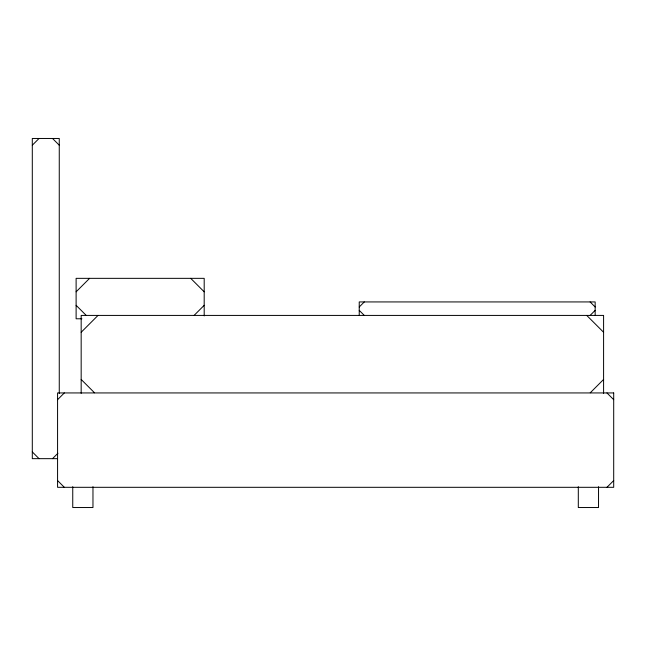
<?xml version="1.0" encoding="UTF-8"?>
<svg xmlns="http://www.w3.org/2000/svg" width="646" height="646" viewBox="0 0 646 646"><rect width="100%" height="100%" fill="white"/><g stroke="black" fill="none" stroke-linecap="round" stroke-linejoin="round"><path stroke-width="0.97" d="M32.3 145.213L39.043 138.47M76.115 291.822L89.6 278.345M81.17 332.27L98.022 315.418M57.575 399.68L64.317 392.938M194.26 315.24L204.193 305.308M52.52 458.66L57.914 453.266M359.233 306.987L364.287 301.932M590.105 315.418L595.16 310.363M590.25 392.792L603.59 379.452M606.957 487.31L613.7 480.567M81.897 318.785L76.115 318.785L76.115 278.345L204.193 278.345L204.193 315.894M57.341 458.66L32.3 458.66L32.3 138.47L59.262 138.47L59.262 393.406M590.105 301.932L595.16 306.987M586.738 315.418L603.59 332.27M606.957 392.938L613.7 399.68M359.233 310.363L364.287 315.418M52.52 138.47L59.262 145.213M190.707 278.345L204.193 291.822M76.115 305.308L86.047 315.24M81.17 379.452L94.51 392.792M32.3 451.917L39.043 458.66M57.575 480.567L64.317 487.31M603.59 393.333L603.59 315.418L81.17 315.418L81.17 393.333M598.535 486.713L598.535 507.53L578.307 507.53L578.307 486.713M595.16 315.418L595.16 301.932L359.233 301.932L359.233 315.418M92.967 486.713L92.967 507.53L72.748 507.53L72.748 486.713M613.7 392.938L57.575 392.938L57.575 487.31L613.7 487.31L613.7 392.938"/></g></svg>
